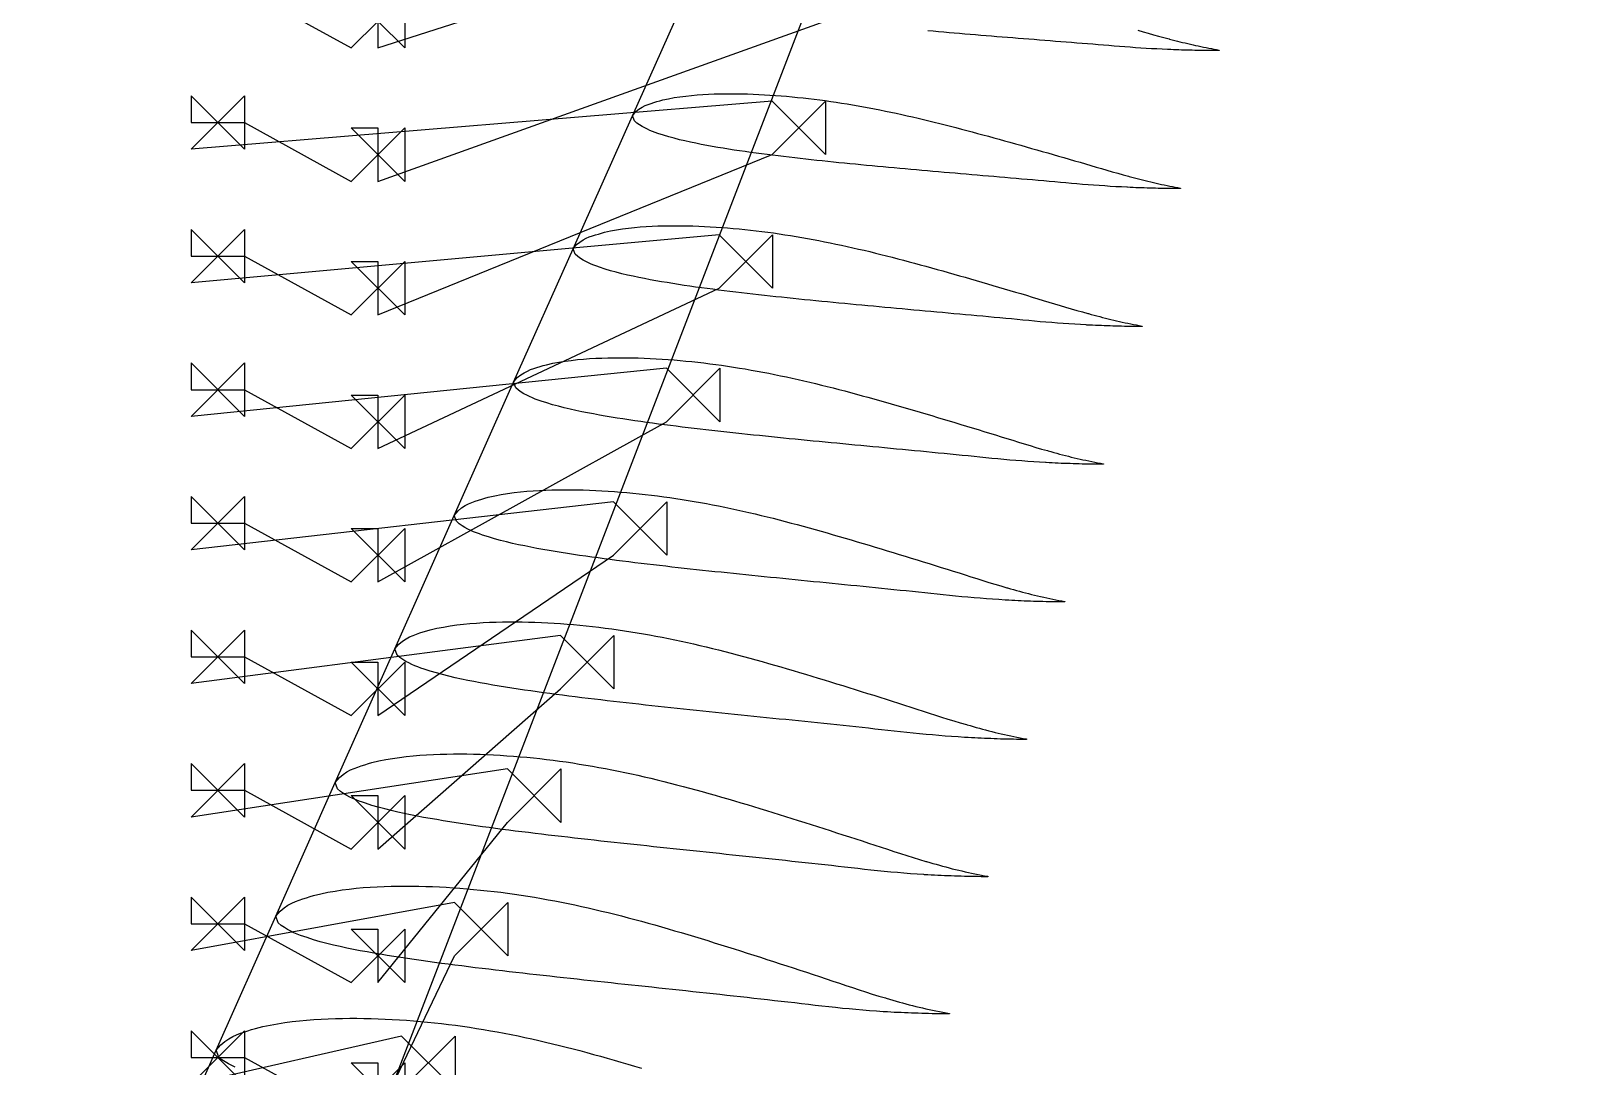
# Model space of a CAD drawing. Header units: inches. Extents: x -97 to 651, y -39 to 1512.
# Drawn here: x -10 to 571, y 348 to 736 of the extents above; entities that cross this region are included whole.
import ezdxf

# ---------------------------------------------------------------- set-up
doc = ezdxf.new("R2010")
doc.units = ezdxf.units.IN
doc.header["$MEASUREMENT"] = 0

msp = doc.modelspace()

# ---------------------------------------------------------------- linework, layer by layer
for points in [[(571.098564, 1499.299482), (-10, -10)], [(120, 750), (120, 730), (307.380447, 790)], [(66.444894, 348.338566), (65.201431, 348.930014), (63.967275, 349.580879), (62.742422, 350.291156), (61.532142, 351.094479), (60.354547, 352.106504), (59.420727, 354.675092), (59.420727, 354.675092), (81.712813, 404.832247), (83.31582, 406.798909), (84.79309, 407.96129), (86.247595, 408.978059), (87.664885, 409.756785), (89.056096, 410.368696), (90.434391, 410.897987), (91.801645, 411.356654), (93.165342, 411.79257), (94.528075, 412.222321), (95.88599, 412.621249), (98.580998, 413.285929), (101.258214, 413.836795), (103.921379, 414.297787), (106.57472, 414.69594), (109.219159, 415.037155), (111.85447, 415.319975), (114.482246, 415.554603), (117.102952, 415.744009), (119.717218, 415.892217), (122.325799, 416.004062), (124.929155, 416.082487), (127.527206, 416.126984), (130.120723, 416.142468), (132.710103, 416.131496), (135.295134, 416.092709), (137.876403, 416.029849), (140.453399, 415.939665), (143.026365, 415.823699), (145.596077, 415.686918), (148.161989, 415.525833), (150.724607, 415.343679), (153.284128, 415.14171), (155.839557, 414.913574), (158.392287, 414.668166), (160.942276, 414.405231), (163.487646, 414.112752), (166.030316, 413.802997), (168.570523, 413.477488), (171.105428, 413.11807), (173.636425, 412.733651), (176.166069, 412.340574), (178.693714, 411.934716), (181.217799, 411.506081), (183.737599, 411.050043), (186.255142, 410.579566), (188.770942, 410.097941), (191.282382, 409.588426), (193.790904, 409.060244), (196.297828, 408.521843), (198.801633, 407.963485), (201.302715, 407.387718), (203.801972, 406.800277), (206.298577, 406.195867), (208.792557, 405.574668), (211.284596, 404.941053), (213.774587, 404.294342), (216.262172, 403.632236), (218.747961, 402.958647), (221.232243, 402.275417), (223.714493, 401.579186), (226.19507, 400.872258), (228.674479, 400.157852), (231.152344, 399.433574), (233.628883, 398.700818), (236.10446, 397.961906), (238.578946, 397.216013), (241.052405, 396.463554), (243.524991, 395.705509), (245.996775, 394.942337), (248.467696, 394.173641), (250.937969, 393.400803), (253.407613, 392.623934), (255.876623, 391.843017), (258.345084, 391.05859), (260.813021, 390.270804), (263.280394, 389.479415), (265.747306, 388.685081), (268.2138, 387.888067), (270.6798, 387.087896), (273.145372, 386.284987), (275.610494, 385.479195), (278.075175, 384.67059), (280.539545, 383.859992), (283.003627, 383.04755), (285.467396, 382.233109), (287.930714, 381.415778), (290.393434, 380.594629), (292.857479, 379.78195), (295.320679, 378.963866), (297.783424, 378.142877), (300.246813, 377.326001), (302.711932, 376.520197), (305.179874, 375.732448), (307.65172, 374.969672), (310.128467, 374.238237), (310.376319, 374.166229), (311.615493, 373.805639), (312.854722, 373.445394), (314.094272, 373.087208), (315.334413, 372.732795), (316.575409, 372.383859), (317.817531, 372.04212), (319.061062, 371.709397), (320.306273, 371.387419), (321.553437, 371.077932), (322.802845, 370.7828), (324.054478, 370.501898), (325.306511, 370.223556), (326.558899, 369.947486), (327.81205, 369.676294), (329.066335, 369.41236), (330.322128, 369.158066), (331.579799, 368.915793), (332.839577, 368.686994), (334.100981, 368.468588), (334.074633, 368.300053), (332.779632, 368.303553), (331.485646, 368.313542), (330.19219, 368.326925), (328.899251, 368.343609), (327.606957, 368.364421), (326.315438, 368.390188), (325.024822, 368.421738), (323.735519, 368.461681), (322.447399, 368.509193), (321.159139, 368.555809), (319.870795, 368.601886), (318.582595, 368.648888), (317.294696, 368.697813), (316.007251, 368.749637), (314.720426, 368.805433), (313.434373, 368.866168), (312.149242, 368.932797), (310.865183, 369.006284), (309.582347, 369.087595), (309.32594, 369.104881), (306.763818, 369.290211), (304.202932, 369.483449), (301.643379, 369.685206), (299.085482, 369.897563), (296.529578, 370.122665), (293.975999, 370.362635), (291.425085, 370.619654), (288.877225, 370.896214), (286.332798, 371.194725), (283.788091, 371.491448), (281.242815, 371.784533), (278.697344, 372.076371), (276.151784, 372.367634), (273.606061, 372.657857), (271.060107, 372.94661), (268.513879, 373.233599), (265.967417, 373.519099), (263.420827, 373.80378), (260.874069, 374.087382), (258.327124, 374.36979), (255.780019, 374.651171), (253.232762, 374.931585), (250.685328, 375.210867), (248.137697, 375.488885), (245.589923, 375.765989), (243.041974, 376.041977), (240.493924, 376.317315), (237.945781, 376.592062), (235.397597, 376.866546), (232.849297, 377.140282), (230.300954, 377.413749), (227.752549, 377.686819), (225.20409, 377.959546), (222.655626, 378.232232), (220.10711, 378.504597), (217.558647, 378.777291), (215.010202, 379.050107), (212.461732, 379.322757), (209.913247, 379.595317), (207.364803, 379.868135), (204.816414, 380.141309), (202.268079, 380.414821), (199.719884, 380.689238), (197.171968, 380.965434), (194.624157, 381.242304), (192.076472, 381.519978), (189.528931, 381.798571), (186.981526, 382.07804), (184.434332, 382.358852), (181.887424, 382.641496), (179.340707, 382.925363), (176.794256, 383.210932), (174.248252, 383.499357), (171.702685, 383.790579), (169.157572, 384.084707), (166.61283, 384.381205), (164.068415, 384.679799), (161.524418, 384.981062), (158.980877, 385.285246), (156.438171, 385.594769), (153.896456, 385.910628), (151.355286, 386.229975), (148.81443, 386.551331), (146.274459, 386.878348), (143.735612, 387.212556), (141.197747, 387.55304), (138.660951, 387.900369), (136.125393, 388.255614), (133.590941, 388.617931), (131.058227, 388.991367), (128.527364, 389.376646), (125.997861, 389.770619), (123.470316, 390.177121), (120.944087, 390.59204), (118.42024, 391.022192), (115.900211, 391.476766), (113.382645, 391.9471), (110.867666, 392.433979), (108.357448, 392.951308), (105.850554, 393.4899), (103.348467, 394.059245), (100.852155, 394.665528), (98.363572, 395.321247), (95.885915, 396.046855), (93.418213, 396.836136), (92.18562, 397.238827), (90.956408, 397.663143), (89.734202, 398.132272), (88.521934, 398.664974), (87.316939, 399.244189), (86.120949, 399.881009), (84.934119, 400.576422), (83.761674, 401.363846), (82.620811, 402.353285), (81.712813, 404.832247), (81.712813, 404.832247), (103.997868, 454.913087), (105.547856, 456.81387), (106.975161, 457.924515), (108.38023, 458.891952), (109.750219, 459.633452), (111.095705, 460.217142), (112.428935, 460.721896), (113.751615, 461.158708), (115.070689, 461.572291), (116.388717, 461.979137), (117.702168, 462.356507), (120.309538, 462.985447), (122.900024, 463.505647), (125.476979, 463.9387), (128.044589, 464.311566), (130.603674, 464.629527), (133.154048, 464.891388), (135.697268, 465.107171), (138.233783, 465.27977), (140.764147, 465.41275), (143.289116, 465.510991), (145.809077, 465.57697), (148.323977, 465.610359), (150.834622, 465.616344), (153.34137, 465.597231), (155.844018, 465.551709), (158.343088, 465.483148), (160.838085, 465.388345), (163.329284, 465.269089), (165.817416, 465.130081), (168.301967, 464.968007), (170.783413, 464.785931), (173.261917, 464.584912), (175.736566, 464.359067), (178.208726, 464.117183), (180.678331, 463.858848), (183.143578, 463.572449), (185.606269, 463.269588), (188.066672, 462.951985), (190.522149, 462.602664), (192.973983, 462.229872), (195.424526, 461.848773), (197.873181, 461.455506), (200.318522, 461.040902), (202.75988, 460.600644), (205.199126, 460.146782), (207.636732, 459.682361), (210.070289, 459.191856), (212.501124, 458.683827), (214.930456, 458.16611), (217.356885, 457.629702), (219.780784, 457.077002), (222.202984, 456.513351), (224.6227, 455.933712), (227.039974, 455.338339), (229.455433, 454.73128), (231.868976, 454.111875), (234.280279, 453.47805), (236.689912, 452.833466), (239.09814, 452.179834), (241.504475, 451.51401), (243.909241, 450.838077), (246.312913, 450.1551), (248.715143, 449.462837), (251.116137, 448.762615), (253.516227, 448.056571), (255.915294, 447.343937), (258.313408, 446.625167), (260.710693, 445.901058), (263.107226, 445.172102), (265.502951, 444.437944), (267.898068, 443.699867), (270.292581, 442.957905), (272.686504, 442.21214), (275.079912, 441.46306), (277.472826, 440.710796), (279.865212, 439.955135), (282.257166, 439.196693), (284.648725, 438.435698), (287.039814, 437.671684), (289.430501, 436.905078), (291.820765, 436.13575), (294.210617, 435.363767), (296.60017, 434.589859), (298.989445, 433.814161), (301.378422, 433.036543), (303.766974, 432.256183), (306.154968, 431.472235), (308.544159, 430.695999), (310.932562, 429.914679), (313.32054, 429.130626), (315.709103, 428.35034), (318.099249, 427.580254), (320.491983, 426.826832), (322.888296, 426.096463), (325.289104, 425.395037), (325.529348, 425.325946), (326.730489, 424.979985), (327.93168, 424.634344), (329.133167, 424.290607), (330.335195, 423.950359), (331.53801, 423.615173), (332.741857, 423.286639), (333.947001, 422.966457), (335.15369, 422.656226), (336.362176, 422.357566), (337.57273, 422.072223), (338.785334, 421.800089), (339.998301, 421.530289), (341.211586, 421.262537), (342.425568, 420.99928), (343.64059, 420.742715), (344.856992, 420.495043), (346.075117, 420.258464), (347.295173, 420.034319), (348.516716, 419.819757), (348.49081, 419.652906), (347.236341, 419.655412), (345.982871, 419.664349), (344.729951, 419.676834), (343.477567, 419.692764), (342.225833, 419.712885), (340.974866, 419.737945), (339.724782, 419.768689), (338.475997, 419.807808), (337.228372, 419.854388), (335.980592, 419.899971), (334.732718, 419.944957), (333.484975, 419.990781), (332.237506, 420.038368), (330.990452, 420.088625), (329.743968, 420.142559), (328.498194, 420.201064), (327.253266, 420.265021), (326.009324, 420.335321), (324.766504, 420.412855), (324.518087, 420.429308), (322.035707, 420.605361), (319.554468, 420.788771), (317.07446, 420.980104), (314.59598, 421.181274), (312.119335, 421.394271), (309.644832, 421.621057), (307.172784, 421.863658), (304.703555, 422.124416), (302.237498, 422.405597), (299.771192, 422.685182), (297.304375, 422.961471), (294.83739, 423.236677), (292.370335, 423.511437), (289.903144, 423.785317), (287.43575, 424.05789), (284.968111, 424.328887), (282.500268, 424.598567), (280.032322, 424.867589), (277.564233, 425.135687), (275.095982, 425.402738), (272.627593, 425.668904), (270.159077, 425.934254), (267.690409, 426.198624), (265.221569, 426.461885), (262.752622, 426.724458), (260.283529, 426.986087), (257.814357, 427.247208), (255.345116, 427.507886), (252.875864, 427.768496), (250.406514, 428.028475), (247.937147, 428.28834), (245.467743, 428.547966), (242.998307, 428.807393), (240.52889, 429.066938), (238.059447, 429.326312), (235.590084, 429.586208), (233.120765, 429.846385), (230.651443, 430.106539), (228.182129, 430.366748), (225.712881, 430.627378), (223.24372, 430.888572), (220.774639, 431.150281), (218.305719, 431.413031), (215.837102, 431.677724), (213.368604, 431.943192), (210.900252, 432.209596), (208.432068, 432.477083), (205.964047, 432.745615), (203.496259, 433.015652), (201.028779, 433.287671), (198.561513, 433.56107), (196.09453, 433.836292), (193.628006, 434.114467), (191.161925, 434.395499), (188.696315, 434.679566), (186.231093, 434.966126), (183.766225, 435.25497), (181.301796, 435.546642), (178.837814, 435.841186), (176.374673, 436.141152), (173.912557, 436.447718), (171.450979, 436.757751), (168.989699, 437.069706), (166.52933, 437.387521), (164.070089, 437.712605), (161.611829, 438.044008), (159.154644, 438.382331), (156.698673, 438.728476), (154.243812, 439.08177), (151.790699, 439.446317), (149.339406, 439.822593), (146.889469, 440.207595), (144.441428, 440.604812), (141.994684, 441.010385), (139.550316, 441.431258), (137.109665, 441.876072), (134.67145, 442.33657), (132.235845, 442.813885), (129.804825, 443.320722), (127.377092, 443.848731), (124.9541, 444.407276), (122.53676, 445.002227), (120.126842, 445.644971), (117.727584, 446.356378), (115.33801, 447.13015), (114.144583, 447.525797), (112.954412, 447.942413), (111.770837, 448.401512), (110.596731, 448.921592), (109.429712, 449.487317), (108.271356, 450.10884), (107.121963, 450.788084), (105.986679, 451.558204), (104.881731, 452.523698), (103.997868, 454.913087), (103.997868, 454.913087), (126.277062, 504.942382), (127.773296, 506.778329), (129.150375, 507.838927), (130.505835, 508.758847), (131.828385, 509.464621), (133.128027, 510.021333), (134.416094, 510.502719), (135.694125, 510.918807), (136.968525, 511.311265), (138.241809, 511.696461), (139.510767, 512.053502), (142.030448, 512.648943), (144.534183, 513.140613), (147.024944, 513.547863), (149.506855, 513.897528), (151.980638, 514.194302), (154.446147, 514.437234), (156.904893, 514.636162), (159.357309, 514.793899), (161.803876, 514.913576), (164.245349, 515.000105), (166.68204, 515.055518), (169.113925, 515.079659), (171.541839, 515.077957), (173.966099, 515.052482), (176.386511, 515.001966), (178.803538, 514.929425), (181.216696, 514.831708), (183.626295, 514.710831), (186.033018, 514.571238), (188.436381, 514.409783), (190.83683, 514.229367), (193.234499, 514.030861), (195.628554, 513.808835), (198.020326, 513.571958), (200.40973, 513.319671), (202.795043, 513.040762), (205.177948, 512.746185), (207.558738, 512.437845), (209.934978, 512.099901), (212.307839, 511.739969), (214.679477, 511.372074), (217.049336, 510.992609), (219.416131, 510.5932), (221.779243, 510.169826), (224.140388, 509.733657), (226.499998, 509.287501), (228.855869, 508.817007), (231.209216, 508.330094), (233.561153, 507.834009), (235.910406, 507.320458), (238.257322, 506.791692), (240.602662, 506.252677), (242.94569, 505.698622), (245.286458, 505.129854), (247.625539, 504.550107), (249.962833, 503.958741), (252.298057, 503.353899), (254.631735, 502.738997), (256.96411, 502.115619), (259.294732, 501.480833), (261.623888, 500.836507), (263.952027, 500.185559), (266.278825, 499.525893), (268.604478, 498.85877), (270.929285, 498.186149), (273.253139, 497.507317), (275.576113, 496.822766), (277.898303, 496.133115), (280.219791, 495.438892), (282.540527, 494.739778), (284.860695, 494.036962), (287.180287, 493.330404), (289.499331, 492.62028), (291.817895, 491.907032), (294.135996, 491.190769), (296.453606, 490.47131), (298.770812, 489.749227), (301.087646, 489.024718), (303.404036, 488.297323), (305.720049, 487.567478), (308.035669, 486.835068), (310.350904, 486.100156), (312.665853, 485.363387), (314.980536, 484.624881), (317.294935, 483.884533), (319.608935, 483.141588), (321.922418, 482.395276), (324.236975, 481.655953), (326.550799, 480.911856), (328.864227, 480.165192), (331.178184, 479.421962), (333.49358, 478.688096), (335.811331, 477.969557), (338.132341, 477.272225), (340.457445, 476.601533), (340.690104, 476.535435), (341.853331, 476.204478), (343.016603, 475.873817), (344.180145, 475.544913), (345.344181, 475.219224), (346.508934, 474.898198), (347.674629, 474.583301), (348.841508, 474.276115), (350.0098, 473.978117), (351.179734, 473.690805), (352.351561, 473.415811), (353.525266, 473.153042), (354.699297, 472.892391), (355.87361, 472.633576), (357.048557, 472.378885), (358.22445, 472.130343), (359.401598, 471.889977), (360.580314, 471.659812), (361.760788, 471.441083), (362.942614, 471.231158), (362.917265, 471.066206), (361.703324, 471.067159), (360.49036, 471.074474), (359.277963, 471.085476), (358.066115, 471.100051), (356.85492, 471.118868), (355.644479, 471.142598), (354.434896, 471.17191), (353.226595, 471.209563), (352.019423, 471.254563), (350.812083, 471.298472), (349.604643, 471.34173), (348.397319, 471.385741), (347.190243, 471.431365), (345.983543, 471.479438), (344.777365, 471.530904), (343.571835, 471.586587), (342.367077, 471.647298), (341.163218, 471.713855), (339.960383, 471.78708), (339.71995, 471.802598), (337.317252, 471.968376), (334.915602, 472.140979), (332.515082, 472.32093), (330.11596, 472.509987), (327.718521, 472.709985), (325.32304, 472.922733), (322.929808, 473.150109), (320.539161, 473.394309), (318.151426, 473.657459), (315.763475, 473.919196), (313.375067, 474.177964), (310.986516, 474.435807), (308.597916, 474.693324), (306.209204, 474.950112), (303.820315, 475.205751), (301.431211, 475.459991), (299.04193, 475.713078), (296.652571, 475.965662), (294.263093, 476.217466), (291.873476, 476.468365), (289.483743, 476.718513), (287.093907, 476.967987), (284.703942, 477.216627), (282.313829, 477.464304), (279.923644, 477.711507), (277.533339, 477.95793), (275.142976, 478.203978), (272.752567, 478.449724), (270.362175, 478.695583), (267.971703, 478.940924), (265.581237, 479.186296), (263.190756, 479.431578), (260.800265, 479.676795), (258.409816, 479.92228), (256.019362, 480.167736), (253.629016, 480.413893), (251.238736, 480.660478), (248.848473, 480.907176), (246.458239, 481.154066), (244.068094, 481.401526), (241.678064, 481.649745), (239.28814, 481.898644), (236.898394, 482.148712), (234.508971, 482.40087), (232.11968, 482.653898), (229.730553, 482.907982), (227.341615, 483.163302), (224.952862, 483.419826), (222.564362, 483.678), (220.176189, 483.938294), (217.78825, 484.200113), (215.400608, 484.463865), (213.013432, 484.730656), (210.626704, 485.000354), (208.24046, 485.273202), (205.854616, 485.548654), (203.469149, 485.826562), (201.084139, 486.10744), (198.699562, 486.39114), (196.315829, 486.680329), (193.933147, 486.976354), (191.550993, 487.275817), (189.169121, 487.577119), (186.788177, 487.884456), (184.408359, 488.199121), (182.029517, 488.520133), (179.651747, 488.848122), (177.275162, 489.183829), (174.899686, 489.526744), (172.525955, 489.881018), (170.154006, 490.246889), (167.783401, 490.621499), (165.414624, 491.008007), (163.047119, 491.402798), (160.681971, 491.812921), (158.320426, 492.246488), (155.961276, 492.695637), (153.604744, 493.161827), (151.252607, 493.656611), (148.903704, 494.172442), (146.559453, 494.718545), (144.22071, 495.300486), (141.88906, 495.928585), (139.567765, 496.624066), (137.255848, 497.380565), (136.101336, 497.768225), (134.949945, 498.176199), (133.804734, 498.624386), (132.668504, 499.131009), (131.539149, 499.682371), (130.418092, 500.287732), (129.305763, 500.949884), (128.207209, 501.701672), (127.137665, 502.642228), (126.277062, 504.942382), (126.277062, 504.942382), (148.550122, 554.919525), (149.991854, 556.691688), (151.318454, 557.703934), (152.624143, 558.578159), (153.899126, 559.249714), (155.152812, 559.780703), (156.395621, 560.239897), (157.628933, 560.636402), (158.858614, 561.008951), (160.087123, 561.37376), (161.311563, 561.71171), (163.743519, 562.275911), (166.16049, 562.741207), (168.565084, 563.124807), (170.96134, 563.453375), (173.349885, 563.731046), (175.73061, 563.957102), (178.104975, 564.141182), (180.473396, 564.286023), (182.836283, 564.39434), (185.194383, 564.471066), (187.547941, 564.517814), (189.896959, 564.534588), (192.24229, 564.527033), (194.584214, 564.496992), (196.922547, 564.443243), (199.257693, 564.368463), (201.589184, 564.269557), (203.917357, 564.148749), (206.242847, 564.010233), (208.565202, 563.851026), (210.884837, 563.673872), (213.201859, 563.479463), (215.51551, 563.262806), (217.827084, 563.032438), (220.136475, 562.787668), (222.442046, 562.51768), (224.745361, 562.232799), (227.046733, 561.9351), (229.343929, 561.609836), (231.638011, 561.264017), (233.930938, 560.910574), (236.222201, 560.546144), (238.510645, 560.163116), (240.795706, 559.757751), (243.078946, 559.340375), (245.360758, 558.91357), (247.639138, 558.464109), (249.915192, 557.999298), (252.189932, 557.525817), (254.462205, 557.036051), (256.732331, 556.532111), (259.001006, 556.018599), (261.267542, 555.490965), (263.531998, 554.949604), (265.794895, 554.397951), (268.056137, 553.835381), (270.315476, 553.260244), (272.573394, 552.675724), (274.83011, 552.083281), (277.085214, 551.480188), (279.338955, 550.868107), (281.591755, 550.249812), (283.843317, 549.623347), (286.093824, 548.989912), (288.343544, 548.351293), (290.59238, 547.706831), (292.84041, 547.057051), (295.087703, 546.402407), (297.334343, 545.743456), (299.580288, 545.079916), (301.825704, 544.412884), (304.070575, 543.742252), (306.31494, 543.068283), (308.55886, 542.391376), (310.802348, 541.711618), (313.045381, 541.028858), (315.28804, 540.343627), (317.53035, 539.656092), (319.772242, 538.965805), (322.013785, 538.273203), (324.254961, 537.578189), (326.495781, 536.880822), (328.73633, 536.181665), (330.976624, 535.480825), (333.21665, 534.778219), (335.456305, 534.073157), (337.695481, 533.364942), (339.935612, 532.663023), (342.175065, 531.956633), (344.414153, 531.247835), (346.653713, 530.542152), (348.894571, 529.845033), (351.137556, 529.161956), (353.383486, 528.498317), (355.633117, 527.859105), (355.858216, 527.796077), (356.983643, 527.480513), (358.109113, 527.165222), (359.234826, 526.851544), (360.360987, 526.540819), (361.487797, 526.234375), (362.615459, 525.933556), (363.744196, 525.639835), (364.874214, 525.354568), (366.005722, 525.079135), (367.138951, 524.815061), (368.273889, 524.562267), (369.409117, 524.311384), (370.544591, 524.062132), (371.680637, 523.816651), (372.817536, 523.576798), (373.955569, 523.344433), (375.095018, 523.121413), (376.236054, 522.908869), (377.378311, 522.704385), (377.35364, 522.54155), (376.180225, 522.540377), (375.007762, 522.54549), (373.835875, 522.554412), (372.664548, 522.56702), (371.493868, 522.583909), (370.323928, 522.605677), (369.154818, 522.632919), (367.986964, 522.668454), (366.820204, 522.711213), (365.653266, 522.752796), (364.486222, 522.793679), (363.31928, 522.835236), (362.152561, 522.878259), (360.98618, 522.923519), (359.820272, 522.971901), (358.654952, 523.024161), (357.490331, 523.081039), (356.326525, 523.143287), (355.163646, 523.21166), (354.931191, 523.226136), (352.60812, 523.380618), (350.286006, 523.541415), (347.964922, 523.709006), (345.64511, 523.884997), (343.326826, 524.071081), (341.010324, 524.268915), (338.695864, 524.480235), (336.38376, 524.707098), (334.074311, 524.951493), (331.764675, 525.19465), (329.454637, 525.43515), (327.14448, 525.674872), (324.834292, 525.914384), (322.524015, 526.15331), (320.213586, 526.391234), (317.902972, 526.627931), (315.592206, 526.863631), (313.281385, 527.098971), (310.970468, 527.333669), (308.659434, 527.567597), (306.348305, 527.8009), (304.037094, 528.033666), (301.725778, 528.265734), (299.414338, 528.496978), (297.102856, 528.727951), (294.791279, 528.958296), (292.479664, 529.188394), (290.168024, 529.418321), (287.856426, 529.648531), (285.544766, 529.878329), (283.233131, 530.108293), (280.921504, 530.338309), (278.609886, 530.568385), (276.29833, 530.798867), (273.98679, 531.029453), (271.675381, 531.260908), (269.364057, 531.492927), (267.05277, 531.725186), (264.741531, 531.957764), (262.4304, 532.191053), (260.119411, 532.425279), (257.808549, 532.66034), (255.497881, 532.896685), (253.18755, 533.135255), (250.877364, 533.374782), (248.567355, 533.615477), (246.257554, 533.857546), (243.947958, 534.100965), (241.638632, 534.346168), (239.329646, 534.593616), (237.020911, 534.84272), (234.712484, 535.093858), (232.404529, 535.348107), (230.09702, 535.605305), (227.790004, 535.865756), (225.483397, 536.128907), (223.177186, 536.394671), (220.871445, 536.663532), (218.566122, 536.935161), (216.26164, 537.212332), (213.958224, 537.496544), (211.655324, 537.784163), (209.352691, 538.073537), (207.050994, 538.369099), (204.750414, 538.672026), (202.450798, 538.981317), (200.152244, 539.297622), (197.854843, 539.621533), (195.55854, 539.952692), (193.263969, 540.295284), (190.971133, 540.649328), (188.67962, 541.012104), (186.389861, 541.386457), (184.101344, 541.769008), (181.81515, 542.16689), (179.53243, 542.587703), (177.252052, 543.02397), (174.974281, 543.477452), (172.700703, 543.958602), (170.430289, 544.460636), (168.164414, 544.992636), (165.903878, 545.559867), (163.650088, 546.171633), (161.406305, 546.849442), (159.171557, 547.586883), (158.055697, 547.965604), (156.942816, 548.363981), (155.835694, 548.800368), (154.737045, 549.292685), (153.645033, 549.828805), (152.56093, 550.417126), (151.485281, 551.061251), (150.423009, 551.793669), (149.388342, 552.708284), (148.550122, 554.919525), (148.550122, 554.919525), (170.816809, 604.843564), (172.203271, 606.553006), (173.479143, 607.518608), (174.734908, 608.348973), (175.9622, 608.987829), (177.16982, 609.49436), (178.367279, 609.932553), (179.5558, 610.310632), (180.740722, 610.664502), (181.92443, 611.010204), (183.104333, 611.330313), (185.448533, 611.865565), (187.778736, 612.30667), (190.097197, 612.668803), (192.40785, 612.978411), (194.711228, 613.239094), (197.007259, 613.450354), (199.297344, 613.621625), (201.581879, 613.755567), (203.861209, 613.854498), (206.136069, 613.923362), (208.406639, 613.963376), (210.672943, 613.974694), (212.935849, 613.96315), (215.195597, 613.930372), (217.452013, 613.875183), (219.705447, 613.799938), (221.955448, 613.701599), (224.202375, 613.582581), (226.446814, 613.446835), (228.688347, 613.291539), (230.927358, 613.11928), (233.163925, 612.930585), (235.397368, 612.720878), (237.628936, 612.498557), (239.858507, 612.262804), (242.084532, 612.0032), (244.308455, 611.729461), (246.530608, 611.443813), (248.748954, 611.132566), (250.964451, 610.802148), (253.178863, 610.464438), (255.391727, 610.11631), (257.602018, 609.75088), (259.809222, 609.364684), (262.014753, 608.967237), (264.218962, 608.560901), (266.420044, 608.13353), (268.618998, 607.69184), (270.816734, 607.241968), (273.01222, 606.776952), (275.205746, 606.298764), (277.397947, 605.811656), (279.588181, 605.311317), (281.776515, 604.798201), (283.963417, 604.275454), (286.148797, 603.742472), (288.33244, 603.197801), (290.514784, 602.644399), (292.69603, 602.083608), (294.875801, 601.512896), (297.054315, 600.933732), (299.231964, 600.34875), (301.408478, 599.756128), (303.584025, 599.157005), (305.758846, 598.553003), (307.932852, 597.943514), (310.106124, 597.329094), (312.278708, 596.71004), (314.45069, 596.086937), (316.622032, 595.459536), (318.792886, 594.828848), (320.963226, 594.1947), (323.133102, 593.557437), (325.302568, 592.917414), (327.471634, 592.2747), (329.640282, 591.629173), (331.808584, 590.981323), (333.976562, 590.331289), (336.144149, 589.678631), (338.311413, 589.023792), (340.478339, 588.366689), (342.644938, 587.707376), (344.81128, 587.04634), (346.977379, 586.383675), (349.143228, 585.719319), (351.308731, 585.052644), (353.473797, 584.383024), (355.6397, 583.719039), (357.804982, 583.050872), (359.969929, 582.380454), (362.135294, 581.712846), (364.301818, 581.053035), (366.470247, 580.406036), (368.641314, 579.77678), (370.815697, 579.169831), (371.033257, 579.109956), (372.121, 578.810188), (373.208781, 578.510673), (374.29678, 578.212634), (375.385182, 577.917297), (376.474165, 577.625874), (377.563913, 577.339594), (378.654629, 577.059821), (379.746497, 576.7878), (380.839705, 576.524796), (381.934466, 576.27223), (383.030768, 576.030036), (384.127326, 575.789555), (385.224097, 575.550513), (386.321378, 575.314901), (387.419422, 575.08442), (388.518481, 574.860766), (389.618807, 574.645637), (390.720555, 574.440068), (391.823395, 574.241842), (391.799532, 574.081341), (390.666644, 574.077455), (389.534677, 574.079769), (388.403292, 574.085998), (387.27247, 574.09601), (386.142289, 574.110331), (385.012826, 574.129487), (383.88416, 574.154005), (382.756718, 574.186753), (381.630331, 574.226594), (380.503758, 574.265183), (379.377073, 574.303028), (378.250478, 574.34147), (377.12408, 574.381239), (375.997985, 574.423043), (374.872314, 574.467707), (373.747172, 574.515923), (372.622658, 574.568366), (371.498875, 574.625724), (370.375925, 574.688684), (370.151444, 574.702008), (367.907954, 574.844141), (365.66533, 574.992096), (363.423637, 575.146314), (361.183092, 575.308256), (358.943927, 575.479474), (356.706366, 575.661484), (354.470646, 575.855884), (352.237055, 576.064596), (350.005868, 576.289477), (347.774521, 576.513285), (345.542824, 576.734734), (343.311032, 576.955546), (341.079224, 577.176255), (338.847349, 577.396512), (336.615347, 577.61591), (334.383186, 577.834241), (332.150898, 578.051723), (329.918578, 578.26898), (327.686181, 578.485727), (325.453689, 578.70183), (323.221121, 578.917428), (320.988493, 579.132616), (318.75578, 579.347236), (316.522965, 579.561165), (314.290137, 579.77501), (312.057237, 579.988374), (309.824318, 580.201609), (307.591392, 580.414795), (305.358532, 580.628424), (303.125626, 580.841741), (300.892762, 581.055349), (298.659926, 581.26914), (296.427117, 581.483109), (294.194387, 581.697613), (291.96169, 581.912345), (289.729146, 582.128099), (287.496705, 582.344543), (285.264317, 582.561347), (283.031993, 582.778586), (280.799795, 582.996666), (278.567761, 583.21585), (276.335871, 583.436009), (274.104189, 583.657559), (271.872855, 583.881454), (269.641675, 584.106385), (267.410684, 584.332585), (265.179916, 584.560286), (262.949369, 584.789472), (260.719104, 585.020561), (258.489191, 585.254008), (256.259541, 585.48923), (254.030207, 585.726575), (251.801344, 585.967092), (249.572925, 586.21059), (247.345002, 586.457429), (245.117494, 586.707054), (242.890394, 586.959432), (240.663772, 587.215019), (238.437554, 587.473318), (236.212164, 587.737196), (233.987848, 588.008292), (231.764032, 588.282756), (229.540466, 588.558896), (227.317838, 588.84135), (225.096309, 589.131191), (222.875726, 589.427395), (220.656188, 589.730634), (218.437764, 590.041356), (216.22042, 590.359348), (214.004782, 590.688819), (211.790823, 591.02958), (209.578159, 591.379049), (207.367168, 591.739768), (205.157381, 592.108588), (202.949868, 592.492705), (200.745685, 592.899223), (198.543778, 593.321042), (196.344448, 593.760201), (194.149095, 594.226102), (191.956817, 594.712692), (189.768942, 595.228893), (187.586209, 595.779683), (185.409857, 596.373393), (183.243117, 597.031752), (181.085031, 597.748319), (180.007554, 598.11713), (178.932901, 598.504943), (177.863581, 598.928622), (176.80221, 599.40577), (175.747207, 599.92575), (174.699699, 600.496139), (173.660332, 601.121288), (172.633877, 601.833281), (171.633538, 602.720936), (170.816809, 604.843564), (170.816809, 604.843564), (193.077402, 654.719478), (194.407951, 656.367154), (195.632931, 657.287718), (196.838699, 658.075957), (198.018238, 658.683539), (199.179724, 659.166787), (200.331779, 659.585078), (201.475476, 659.945795), (202.615631, 660.282124), (203.754545, 660.609906), (204.889924, 660.913336), (207.146388, 661.42175), (209.389859, 661.840674), (211.622259, 662.183348), (213.84739, 662.475955), (216.065702, 662.721592), (218.277151, 662.919965), (220.483077, 663.080295), (222.683854, 663.205161), (224.879765, 663.296511), (227.071526, 663.359284), (229.259262, 663.394325), (231.443013, 663.401929), (233.623652, 663.388093), (235.801384, 663.354239), (237.976046, 663.299235), (240.147934, 663.22513), (242.316617, 663.128948), (244.482471, 663.013275), (246.646033, 662.881826), (248.806919, 662.731937), (250.96548, 662.566042), (253.121771, 662.384512), (255.275187, 662.183172), (257.426923, 661.970268), (259.576845, 661.744869), (261.723497, 661.49695), (263.868205, 661.235635), (266.01131, 660.963286), (268.150974, 660.667229), (270.288047, 660.353336), (272.42411, 660.032478), (274.55874, 659.701757), (276.69104, 659.354983), (278.820544, 658.988956), (280.948522, 658.612411), (283.075284, 658.227501), (285.19922, 657.823118), (287.321221, 657.40541), (289.442102, 656.979994), (291.560945, 656.540531), (293.678015, 656.088861), (295.793881, 655.628901), (297.907951, 655.15657), (300.020299, 654.672378), (302.131342, 654.179195), (304.240994, 653.676436), (306.349072, 653.162833), (308.455973, 652.641126), (310.561877, 652.112546), (312.666442, 651.57475), (314.769855, 651.029019), (316.872479, 650.477852), (318.974069, 649.919558), (321.07478, 649.355216), (323.174825, 648.78629), (325.274124, 648.212221), (327.372761, 647.633594), (329.470758, 647.050558), (331.568203, 646.463722), (333.665066, 645.87287), (335.761479, 645.27893), (337.857411, 644.681669), (339.952921, 644.081506), (342.048056, 643.478757), (344.142823, 642.873472), (346.237207, 642.265556), (348.331276, 641.65546), (350.425044, 641.043298), (352.518449, 640.428637), (354.611557, 639.811926), (356.704356, 639.193093), (358.796855, 638.572188), (360.889114, 637.949628), (362.981143, 637.325491), (365.072938, 636.699739), (367.164416, 636.0718), (369.255495, 635.441116), (371.347301, 634.815438), (373.43854, 634.18586), (375.529474, 633.55418), (377.620775, 632.925021), (379.7131, 632.302924), (381.807116, 631.692464), (383.903471, 631.098124), (386.002772, 630.524065), (386.21281, 630.467407), (387.262952, 630.183764), (388.313128, 629.900353), (389.363499, 629.618287), (390.414227, 629.338682), (391.465472, 629.062639), (392.517397, 628.791279), (393.570185, 628.525862), (394.624001, 628.267521), (395.679012, 628.017417), (396.735411, 627.776867), (397.793189, 627.545818), (398.851188, 627.316295), (399.90937, 627.088027), (400.968003, 626.862866), (402.027311, 626.642357), (403.087519, 626.428045), (404.148851, 626.221476), (405.211443, 626.023587), (406.275003, 625.832359), (406.25207, 625.674408), (405.159715, 625.667305), (404.068246, 625.666307), (402.977359, 625.669313), (401.887033, 625.676183), (400.797334, 625.687378), (399.70833, 625.703357), (398.620088, 625.72458), (397.533029, 625.753956), (396.44698, 625.790286), (395.360739, 625.825296), (394.274384, 625.859521), (393.188106, 625.894272), (392.102001, 625.930217), (391.016163, 625.968003), (389.930705, 626.008398), (388.845716, 626.052035), (387.761287, 626.099523), (386.677508, 626.151489), (385.59447, 626.208559), (385.37796, 626.22064), (383.214026, 626.349532), (381.050869, 626.483776), (378.888547, 626.623773), (376.727253, 626.770844), (374.567192, 626.926409), (372.408564, 627.091848), (370.251583, 627.268626), (368.096508, 627.458536), (365.943591, 627.663307), (363.790541, 627.867161), (361.637189, 628.068939), (359.483764, 628.270213), (357.330339, 628.471483), (355.176866, 628.672429), (353.023289, 628.872649), (350.869578, 629.071955), (348.715765, 629.270552), (346.561937, 629.469051), (344.408053, 629.667162), (342.254093, 629.864748), (340.100076, 630.061943), (337.946017, 630.258848), (335.791893, 630.455308), (333.637687, 630.6512), (331.483494, 630.847185), (329.329251, 631.042824), (327.175006, 631.238447), (325.02077, 631.434135), (322.86662, 631.630413), (320.712438, 631.826472), (318.558315, 632.022939), (316.404237, 632.219711), (314.2502, 632.41677), (312.096258, 632.614483), (309.942366, 632.812538), (307.788643, 633.011757), (305.635037, 633.211782), (303.481499, 633.412276), (301.32804, 633.613314), (299.17472, 633.815312), (297.021583, 634.018565), (294.868606, 634.222923), (292.715844, 634.428767), (290.563439, 634.637064), (288.411195, 634.846467), (286.259148, 635.057231), (284.107335, 635.269611), (281.955756, 635.483596), (279.804469, 635.699593), (277.653538, 635.918046), (275.502881, 636.138382), (273.352543, 636.360918), (271.202673, 636.586676), (269.05324, 636.815438), (266.904302, 637.047616), (264.755779, 637.282652), (262.607674, 637.520565), (260.460049, 637.761785), (258.312809, 638.005658), (256.166382, 638.255131), (254.021024, 638.511968), (251.87615, 638.772132), (249.731507, 639.033892), (247.587796, 639.302071), (245.445158, 639.57764), (243.303441, 639.859554), (241.162747, 640.148507), (239.023119, 640.444812), (236.884548, 640.74839), (234.747645, 641.063461), (232.612356, 641.389646), (230.478325, 641.724495), (228.34588, 642.070264), (226.214594, 642.424025), (224.08552, 642.793014), (221.959619, 643.183858), (219.835913, 643.589825), (217.714736, 644.013208), (215.597308, 644.462407), (213.482849, 644.932062), (211.372632, 645.430931), (209.267338, 645.963708), (207.168042, 646.537799), (205.077922, 647.175089), (202.996041, 647.869122), (201.956697, 648.227134), (200.920016, 648.603491), (199.888241, 649.013635), (198.863877, 649.474826), (197.845586, 649.977844), (196.834355, 650.529483), (195.830914, 651.134781), (194.839856, 651.825368), (193.873358, 652.685115), (193.077402, 654.719478), (193.077402, 654.719478), (215.332163, 704.550595), (216.60624, 706.137379), (217.780224, 707.014441), (218.935976, 707.762221), (220.067736, 708.339886), (221.183054, 708.800962), (222.289677, 709.200388), (223.388534, 709.544748), (224.483937, 709.864614), (225.578087, 710.175602), (226.668975, 710.463454), (228.837756, 710.947019), (230.994559, 711.345649), (233.140992, 711.670755), (235.280705, 711.948207), (237.414066, 712.180622), (239.541061, 712.367899), (241.66296, 712.519039), (243.780115, 712.63654), (245.892751, 712.721999), (248.001561, 712.780336), (250.106618, 712.812054), (252.20798, 712.817573), (254.306512, 712.803026), (256.402387, 712.769644), (258.495453, 712.716338), (260.585957, 712.644867), (262.673488, 712.55232), (264.758433, 712.441436), (266.841284, 712.315701), (268.921687, 712.172603), (270.999963, 712.01443), (273.076145, 711.841407), (275.149697, 711.64974), (277.221761, 711.447516), (279.292189, 711.233699), (281.359624, 710.998655), (283.425272, 710.750936), (285.489482, 710.493025), (287.550605, 710.213225), (289.609394, 709.916873), (291.667246, 709.61388), (293.723783, 709.301562), (295.778225, 708.974394), (297.830158, 708.629428), (299.880707, 708.274652), (301.930148, 707.912021), (303.977055, 707.531415), (306.022217, 707.138444), (308.066357, 706.738224), (310.108665, 706.325013), (312.149382, 705.900524), (314.189016, 705.46835), (316.227022, 705.024636), (318.26348, 704.569943), (320.298756, 704.106876), (322.332772, 703.634869), (324.365374, 703.152832), (326.396917, 702.663295), (328.427562, 702.167381), (330.457002, 701.662929), (332.485394, 701.151045), (334.513071, 700.634092), (336.539813, 700.110508), (338.565763, 699.58131), (340.591107, 699.047816), (342.615773, 698.509512), (344.639847, 697.967007), (346.66333, 697.420314), (348.686311, 696.870063), (350.708764, 696.316068), (352.730808, 695.759177), (354.752404, 695.199102), (356.773619, 694.636332), (358.794494, 694.071142), (360.815032, 693.503568), (362.835223, 692.933539), (364.855127, 692.361469), (366.874756, 691.787446), (368.89405, 691.211049), (370.913072, 690.632726), (372.931814, 690.052419), (374.950283, 689.470176), (376.968528, 688.886343), (378.986558, 688.300988), (381.004371, 687.71409), (383.021894, 687.125134), (385.039056, 686.533627), (387.056841, 685.946528), (389.074113, 685.3558), (391.09111, 684.763114), (393.108423, 684.172674), (395.126633, 683.588596), (397.146327, 683.015033), (399.168075, 682.45604), (401.19241, 681.915393), (401.39494, 681.862008), (402.407542, 681.594765), (403.420174, 681.327733), (404.432978, 681.061922), (405.446097, 680.798342), (406.459671, 680.537989), (407.473843, 680.281878), (408.488777, 680.031169), (409.504618, 679.786893), (410.521516, 679.550106), (411.539642, 679.322028), (412.55899, 679.102618), (413.578528, 678.884555), (414.598218, 678.667572), (415.618304, 678.453388), (416.638981, 678.243401), (417.660447, 678.039009), (418.682899, 677.841612), (419.706458, 677.652057), (420.730864, 677.468509), (420.708979, 677.31333), (419.657168, 677.30256), (418.606204, 677.297792), (417.555815, 677.297102), (416.50598, 677.300342), (415.456756, 677.307909), (414.408197, 677.320201), (413.360362, 677.337614), (412.313662, 677.363087), (411.267923, 677.395369), (410.221989, 677.426269), (409.17594, 677.45635), (408.129955, 677.486888), (407.084121, 677.518494), (406.03852, 677.551756), (404.993254, 677.587388), (403.948402, 677.625964), (402.904044, 677.668033), (401.860258, 677.714163), (400.817124, 677.764919), (400.608583, 677.775675), (398.5242, 677.890547), (396.440508, 678.010319), (394.357558, 678.135354), (392.275519, 678.266844), (390.194572, 678.406078), (388.114893, 678.554308), (386.036672, 678.712871), (383.960143, 678.883435), (381.885534, 679.067608), (379.810816, 679.251012), (377.735843, 679.432607), (375.660817, 679.613822), (373.585803, 679.795128), (371.51076, 679.976227), (369.435633, 680.156726), (367.360397, 680.336456), (365.285079, 680.515609), (363.209765, 680.694781), (361.134412, 680.873681), (359.059001, 681.05217), (356.983549, 681.230372), (354.908073, 681.408397), (352.83255, 681.586091), (350.756963, 681.763335), (348.681413, 681.940835), (346.605831, 682.118117), (344.530262, 682.295485), (342.454718, 682.473027), (340.379275, 682.651292), (338.303814, 682.829426), (336.228426, 683.008076), (334.153096, 683.187143), (332.077822, 683.366597), (330.002654, 683.546815), (327.92755, 683.72748), (325.852629, 683.909438), (323.777835, 684.092307), (321.703122, 684.275746), (319.6285, 684.459829), (317.554029, 684.644979), (315.479754, 684.831524), (313.405651, 685.019289), (311.33177, 685.208627), (309.258248, 685.400509), (307.184891, 685.593562), (305.111737, 685.788058), (303.038826, 685.984271), (300.966157, 686.182198), (298.893784, 686.382233), (296.82177, 686.584809), (294.750035, 686.789363), (292.67862, 686.996183), (290.607664, 687.206264), (288.537134, 687.419363), (286.467095, 687.635937), (284.397466, 687.855431), (282.328259, 688.07791), (280.25953, 688.303777), (278.191167, 688.532236), (276.123593, 688.766301), (274.057076, 689.007849), (271.99102, 689.252675), (269.925179, 689.499019), (267.860254, 689.751862), (265.796369, 690.012079), (263.733375, 690.278611), (261.671372, 690.552167), (259.610385, 690.832933), (257.550422, 691.120958), (255.492077, 691.420459), (253.435273, 691.730883), (251.379682, 692.049908), (249.325584, 692.37952), (247.272596, 692.717), (245.221741, 693.069607), (243.173888, 693.443505), (241.12814, 693.832323), (239.084852, 694.238583), (237.045074, 694.669733), (235.008143, 695.121072), (232.97527, 695.60118), (230.947077, 696.114478), (228.924486, 696.667494), (226.910595, 697.282199), (224.904495, 697.952144), (223.903052, 698.298517), (222.904105, 698.662581), (221.909637, 699.058411), (220.922034, 699.50291), (219.940182, 699.988196), (218.964936, 700.520316), (217.997093, 701.104936), (217.041045, 701.773185), (216.107941, 702.604121), (215.332163, 704.550595), (215.332163, 704.550595), (237.581258, 754.337688)], [(70, 752), (110, 730), (130, 750), (130, 730), (110, 750)], [(128.853946, 340), (148.853946, 360), (148.853946, 340), (128.853946, 360), (50, 342), (70, 362), (70, 342), (50, 362), (50, 352), (70, 352), (110, 330), (130, 350), (130, 330), (110, 350), (120, 350), (120, 330), (148.690224, 390), (168.690224, 410), (168.690224, 390), (148.690224, 410), (50, 392), (70, 412), (70, 392), (50, 412), (50, 402), (70, 402), (110, 380), (130, 400), (130, 380), (110, 400), (120, 400), (120, 380), (168.526502, 440), (188.526502, 460), (188.526502, 440), (168.526502, 460), (50, 442), (70, 462), (70, 442), (50, 462), (50, 452), (70, 452), (110, 430), (130, 450), (130, 430), (110, 450), (120, 450), (120, 430), (188.36278, 490), (208.36278, 510), (208.36278, 490), (188.36278, 510), (50, 492), (70, 512), (70, 492), (50, 512), (50, 502), (70, 502), (110, 480), (130, 500), (130, 480), (110, 500), (120, 500), (120, 480), (208.199058, 540), (228.199058, 560), (228.199058, 540), (208.199058, 560), (50, 542), (70, 562), (70, 542), (50, 562), (50, 552), (70, 552), (110, 530), (130, 550), (130, 530), (110, 550), (120, 550), (120, 530), (228.035336, 590), (248.035336, 610), (248.035336, 590), (228.035336, 610), (50, 592), (70, 612), (70, 592), (50, 612), (50, 602), (70, 602), (110, 580), (130, 600), (130, 580), (110, 600), (120, 600), (120, 580), (247.871613, 640), (267.871613, 660), (267.871613, 640), (247.871613, 660), (50, 642), (70, 662), (70, 642), (50, 662), (50, 652), (70, 652), (110, 630), (130, 650), (130, 630), (110, 650), (120, 650), (120, 630), (267.707891, 690), (287.707891, 710), (287.707891, 690), (267.707891, 710), (50, 692), (70, 712), (70, 692), (50, 712), (50, 702), (70, 702), (110, 680), (130, 700), (130, 680), (110, 700), (120, 700), (120, 680), (287.544169, 740)], [(404.710609, 736.559429), (406.653712, 736.005974), (408.597086, 735.454503), (410.541235, 734.908728), (412.48667, 734.372398), (414.433888, 733.849164), (416.383352, 733.34243), (416.578382, 733.292372), (417.553493, 733.041794), (418.528631, 732.791407), (419.503919, 732.542123), (420.47948, 732.29485), (421.455437, 732.050483), (422.431915, 731.809939), (423.409058, 731.574282), (424.386993, 731.344443), (425.36585, 731.12138), (426.345783, 730.906218), (427.326787, 730.698928), (428.307952, 730.492816), (429.289242, 730.28762), (430.270872, 730.084929), (431.253015, 729.886001), (432.235842, 729.692095), (433.219524, 729.50447), (434.204164, 729.32389), (435.189538, 729.148696), (435.16882, 728.99651), (434.157572, 728.981637), (433.147126, 728.972655), (432.137242, 728.967807), (431.127901, 728.96694), (430.119147, 728.970391), (429.111027, 728.978499), (428.103587, 728.991601), (427.09723, 729.012655), (426.091778, 729.040362), (425.086131, 729.066636), (424.080369, 729.092061), (423.07466, 729.117877), (422.06908, 729.144643), (421.063701, 729.172887), (420.058614, 729.203275), (419.053889, 729.236321), (418.049594, 729.272519), (417.045796, 729.31238), (416.042567, 729.356412), (415.841995, 729.365764), (413.837175, 729.46586), (411.832962, 729.570424), (409.829403, 729.679784), (407.826641, 729.795006), (405.824836, 729.917256), (403.824142, 730.047662), (401.824723, 730.187443), (399.826791, 730.338143), (397.830549, 730.501252), (395.83422, 730.663732), (393.83768, 730.824657), (391.841105, 730.985318), (389.844553, 731.146155), (387.847988, 731.306897), (385.851357, 731.467157), (383.854641, 731.626785), (381.857862, 731.785958), (379.861102, 731.94526), (377.864318, 732.104398), (375.867493, 732.263229), (373.870643, 732.421874), (371.873783, 732.580445), (369.876892, 732.738793), (367.879955, 732.896802), (365.883073, 733.055216), (363.886178, 733.213532), (361.889308, 733.372029), (359.892474, 733.530798), (357.895756, 733.690413), (355.899031, 733.84998), (353.90239, 734.010161), (351.905819, 734.17086), (349.909314, 734.332041), (347.912926, 734.494083), (345.916613, 734.65667), (343.920491, 734.820664), (341.924506, 734.985666), (339.928611, 735.151329), (337.932816, 735.317726), (335.937179, 735.485288), (333.94175, 735.654369), (331.9465, 735.824776), (329.951476, 735.996829), (327.956808, 736.171508), (325.962307, 736.347411)], [(37.124376, 304.480284), (59.420727, 354.675092), (61.075381, 356.709194), (62.601955, 357.925479), (64.105367, 358.993869), (65.569551, 359.811779), (67.006158, 360.453606), (68.429236, 361.009048), (69.840828, 361.491145), (71.248943, 361.95104), (72.65619, 362.405392), (74.058394, 362.827546), (76.840755, 363.531078), (79.604479, 364.11561), (82.353699, 364.607535), (85.092656, 365.033918), (87.822372, 365.401306), (90.542579, 365.707966), (93.254899, 365.964276), (95.959812, 366.17328), (98.65802, 366.339482), (101.350274, 366.467661), (104.037112, 366.561252), (106.718422, 366.619553), (109.394929, 366.647187), (112.067074, 366.646966), (114.734637, 366.617487), (117.398265, 366.56288), (120.057441, 366.479848), (122.712366, 366.36967), (125.363859, 366.237584), (128.011347, 366.079922), (130.655364, 365.900096), (133.296138, 365.699564), (135.932598, 365.471486), (138.566153, 365.224857), (141.196789, 364.959589), (143.822559, 364.663257), (146.445494, 364.348815), (149.065797, 364.017573), (151.680435, 363.650155), (154.290909, 363.256151), (156.899972, 362.853133), (159.506935, 362.436707), (162.110097, 361.996013), (164.708684, 361.526108), (167.304875, 361.040902), (169.899225, 360.543942), (172.488914, 360.017221), (175.075495, 359.470654), (177.66039, 358.913321), (180.241954, 358.334721), (182.820611, 357.737556), (185.397322, 357.127969), (187.971218, 356.500403), (190.542313, 355.854955), (193.111346, 355.196338), (195.678207, 354.523852), (198.242498, 353.834962), (200.804874, 353.133838), (203.365644, 352.422463), (205.924247, 351.697248), (208.48108, 350.960734), (211.036672, 350.216292), (213.590622, 349.461373), (216.143161, 348.697438), (218.694682, 347.927005)]]:
    msp.add_lwpolyline(points)

doc.saveas('drawing.dxf')
